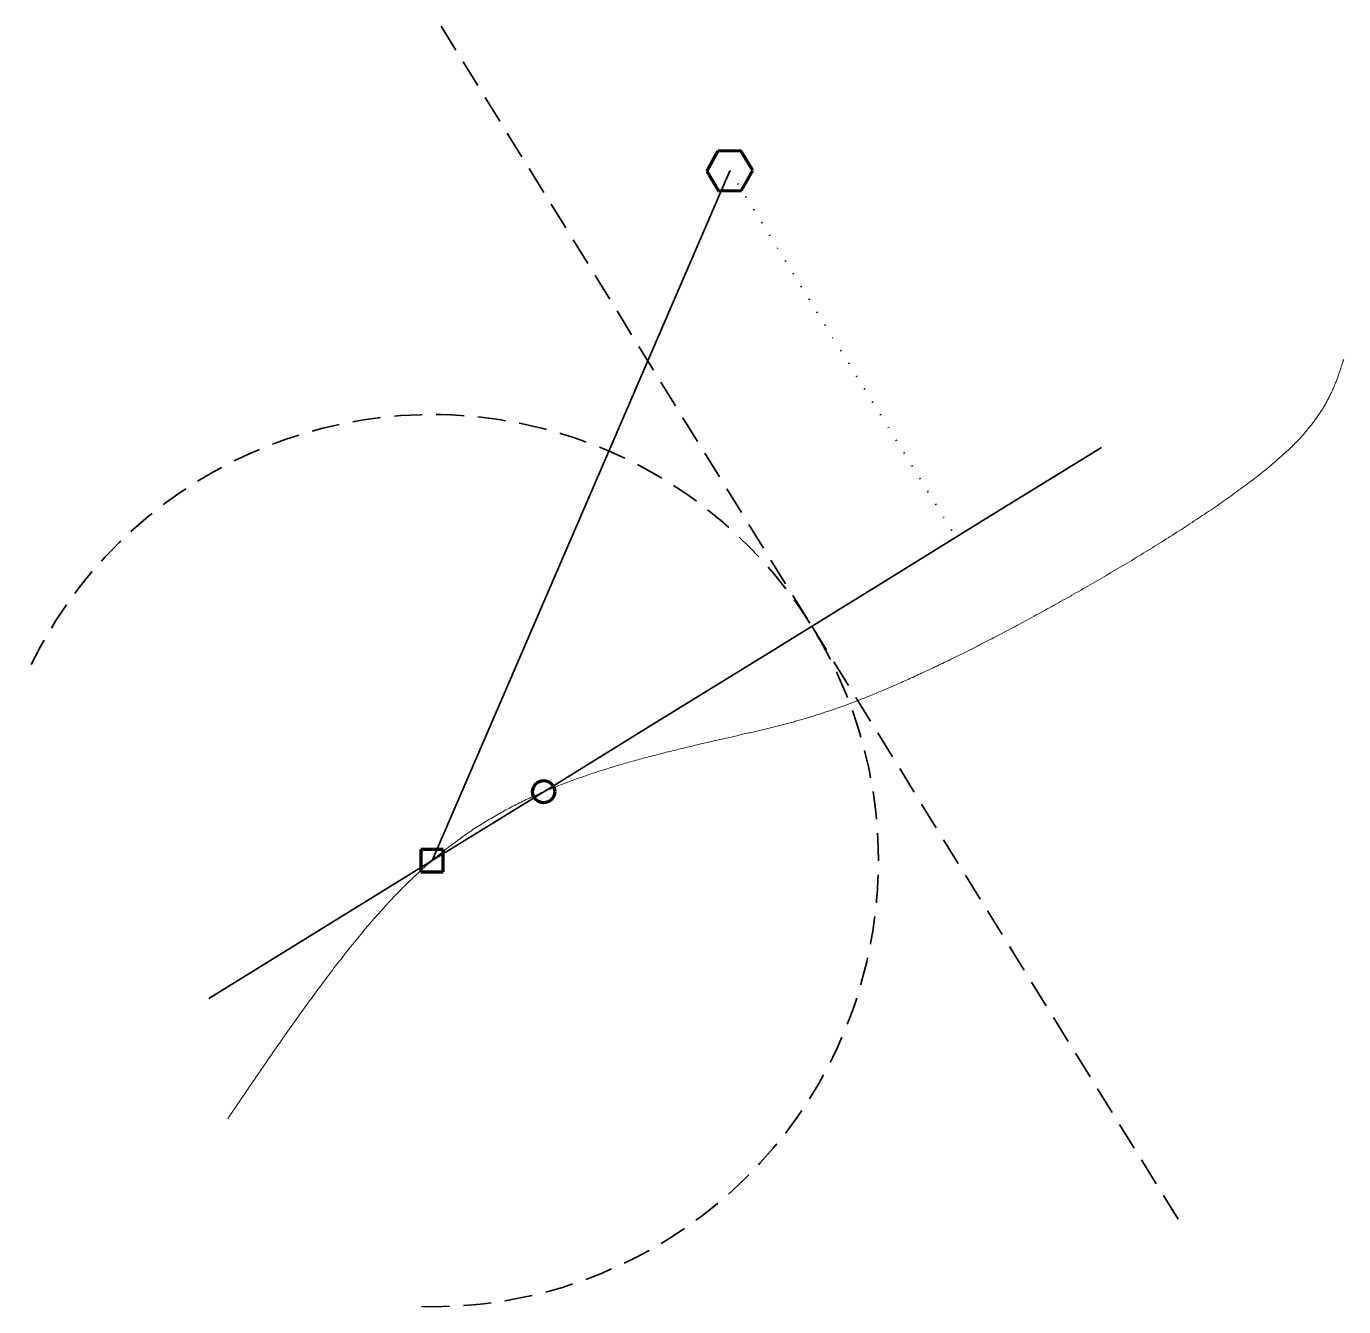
# Model space of a CAD drawing. Header units: millimetres. Extents: x -78 to 40, y -12 to 103.
import ezdxf

# ---------------------------------------------------------------- set-up
doc = ezdxf.new("R2010")
doc.units = ezdxf.units.MM
doc.header["$LTSCALE"] = 5
for name, pattern in [('AUSGEZOGEN', [0]), ('DASHED', [0.75, 0.5, -0.25]), ('DOT', [0.25, 0, -0.25])]:
    doc.linetypes.add(name, pattern=pattern)
doc.layers.add('Layer1', color=7, linetype='Continuous')

msp = doc.modelspace()

# ---------------------------------------------------------------- linework, layer by layer
at = {"layer": 'Layer1', "color": 7, "linetype": 'DASHED', "lineweight": 35}
for p, q in [((-40.87, 102.96), (-7.65, 49.16)), ((-7.65, 49.16), (25.57, -4.65))]:
    msp.add_line(p, q, dxfattribs=at)
at = {"layer": 'Layer1', "color": 7, "linetype": 'AUSGEZOGEN', "lineweight": 100}
for p, q in [((-16.06, 91.77), (-17.06, 89.96)), ((-14, 91.8), (-16.06, 91.77)), ((-12.94, 90.04), (-14, 91.8)), ((-17.06, 89.96), (-16, 88.2)), ((-13.94, 88.23), (-12.94, 90.04)), ((-16, 88.2), (-13.94, 88.23))]:
    msp.add_line(p, q, dxfattribs=at)
at = {"layer": 'Layer1', "color": 7, "linetype": 'AUSGEZOGEN', "lineweight": 35}
for p, q in [((-15, 90), (-41.68, 28.14)), ((8.32, 59.02), (18.33, 65.19)), ((-1.68, 52.84), (8.32, 59.02)), ((-11.68, 46.67), (-1.68, 52.84)), ((-21.68, 40.49), (-11.68, 46.67)), ((-31.68, 34.32), (-21.68, 40.49)), ((-41.68, 28.14), (-31.68, 34.32)), ((-51.69, 21.97), (-41.68, 28.14)), ((-61.69, 15.79), (-51.69, 21.97))]:
    msp.add_line(p, q, dxfattribs=at)
at = {"layer": 'Layer1', "color": 7, "linetype": 'DOT', "lineweight": 35}
msp.add_line((-15, 90), (5.29, 57.14), dxfattribs=at)
at = {"layer": 'Layer1', "color": 7, "linetype": 'AUSGEZOGEN', "lineweight": 70}
for p, q in [((-40.68, 29.14), (-42.68, 29.14)), ((-42.68, 29.14), (-42.68, 27.14)), ((-40.68, 27.14), (-40.68, 29.14)), ((-42.68, 27.14), (-40.68, 27.14))]:
    msp.add_line(p, q, dxfattribs=at)
at = {"layer": 'Layer1', "color": 7, "linetype": 'AUSGEZOGEN', "lineweight": 0}
msp.add_lwpolyline([(-60, 5), (-59.85, 5.22), (-59.7, 5.44), (-59.55, 5.66), (-59.4, 5.88), (-59.25, 6.1), (-59.1, 6.32), (-58.95, 6.55), (-58.8, 6.77), (-58.65, 6.99), (-58.5, 7.21), (-58.35, 7.43), (-58.2, 7.65), (-58.05, 7.87), (-57.9, 8.09), (-57.75, 8.31), (-57.6, 8.52), (-57.45, 8.74), (-57.3, 8.96), (-57.15, 9.18), (-57, 9.4), (-56.85, 9.62), (-56.71, 9.83), (-56.56, 10.05), (-56.41, 10.27), (-56.26, 10.49), (-56.11, 10.7), (-55.96, 10.92), (-55.81, 11.13), (-55.66, 11.35), (-55.51, 11.56), (-55.36, 11.78), (-55.21, 11.99), (-55.06, 12.21), (-54.91, 12.42), (-54.76, 12.63), (-54.61, 12.85), (-54.46, 13.06), (-54.31, 13.27), (-54.16, 13.48), (-54.02, 13.69), (-53.87, 13.9), (-53.72, 14.11), (-53.57, 14.32), (-53.42, 14.53), (-53.27, 14.73), (-53.12, 14.94), (-52.97, 15.15), (-52.82, 15.35), (-52.67, 15.56), (-52.52, 15.76), (-52.38, 15.97), (-52.23, 16.17), (-52.08, 16.37), (-51.93, 16.57), (-51.78, 16.77), (-51.63, 16.97), (-51.48, 17.17), (-51.34, 17.37), (-51.19, 17.57), (-51.04, 17.77), (-50.89, 17.96), (-50.74, 18.16), (-50.59, 18.35), (-50.45, 18.55), (-50.3, 18.74), (-50.15, 18.93), (-50, 19.12), (-49.85, 19.31), (-49.7, 19.5), (-49.56, 19.69), (-49.41, 19.88), (-49.26, 20.07), (-49.11, 20.25), (-48.97, 20.44), (-48.82, 20.62), (-48.67, 20.8), (-48.52, 20.98), (-48.37, 21.16), (-48.23, 21.34), (-48.08, 21.52), (-47.93, 21.7), (-47.79, 21.88), (-47.64, 22.05), (-47.49, 22.22), (-47.34, 22.4), (-47.2, 22.57), (-47.05, 22.74), (-46.9, 22.91), (-46.76, 23.08), (-46.61, 23.24), (-46.46, 23.41), (-46.32, 23.58), (-46.17, 23.74), (-46.02, 23.9), (-45.88, 24.06), (-45.73, 24.22), (-45.58, 24.38), (-45.44, 24.54), (-45.29, 24.69), (-45.15, 24.85), (-45, 25), (-44.85, 25.15), (-44.71, 25.3), (-44.56, 25.45), (-44.42, 25.6), (-44.27, 25.75), (-44.13, 25.89), (-43.98, 26.03), (-43.83, 26.18), (-43.69, 26.32), (-43.54, 26.46), (-43.4, 26.6), (-43.25, 26.73), (-43.11, 26.87), (-42.96, 27), (-42.82, 27.14), (-42.67, 27.27), (-42.53, 27.4), (-42.38, 27.53), (-42.24, 27.66), (-42.09, 27.79), (-41.95, 27.91), (-41.8, 28.04), (-41.66, 28.16), (-41.51, 28.29), (-41.37, 28.41), (-41.22, 28.53), (-41.08, 28.65), (-40.93, 28.77), (-40.79, 28.88), (-40.64, 29), (-40.5, 29.12), (-40.35, 29.23), (-40.2, 29.34), (-40.06, 29.46), (-39.91, 29.57), (-39.77, 29.68), (-39.62, 29.78), (-39.48, 29.89), (-39.33, 30), (-39.18, 30.1), (-39.04, 30.21), (-38.89, 30.31), (-38.75, 30.42), (-38.6, 30.52), (-38.45, 30.62), (-38.31, 30.72), (-38.16, 30.82), (-38.02, 30.92), (-37.87, 31.01), (-37.72, 31.11), (-37.57, 31.2), (-37.43, 31.3), (-37.28, 31.39), (-37.13, 31.48), (-36.99, 31.58), (-36.84, 31.67), (-36.69, 31.76), (-36.54, 31.85), (-36.4, 31.93), (-36.25, 32.02), (-36.1, 32.11), (-35.95, 32.19), (-35.8, 32.28), (-35.65, 32.36), (-35.5, 32.45), (-35.36, 32.53), (-35.21, 32.61), (-35.06, 32.69), (-34.91, 32.77), (-34.76, 32.85), (-34.61, 32.93), (-34.46, 33.01), (-34.31, 33.09), (-34.16, 33.16), (-34.01, 33.24), (-33.85, 33.31), (-33.7, 33.39), (-33.55, 33.46), (-33.4, 33.54), (-33.25, 33.61), (-33.1, 33.68), (-32.94, 33.75), (-32.79, 33.82), (-32.64, 33.89), (-32.49, 33.96), (-32.33, 34.03), (-32.18, 34.1), (-32.02, 34.17), (-31.87, 34.24), (-31.72, 34.3), (-31.56, 34.37), (-31.41, 34.43), (-31.25, 34.5), (-31.1, 34.56), (-30.94, 34.63), (-30.78, 34.69), (-30.63, 34.75), (-30.47, 34.82), (-30.31, 34.88), (-30.16, 34.94), (-30, 35), (-29.84, 35.06), (-29.68, 35.12), (-29.53, 35.18), (-29.37, 35.24), (-29.21, 35.3), (-29.05, 35.36), (-28.89, 35.41), (-28.73, 35.47), (-28.57, 35.53), (-28.41, 35.59), (-28.25, 35.64), (-28.09, 35.7), (-27.93, 35.75), (-27.77, 35.81), (-27.61, 35.86), (-27.45, 35.92), (-27.28, 35.97), (-27.12, 36.02), (-26.96, 36.08), (-26.8, 36.13), (-26.64, 36.18), (-26.48, 36.23), (-26.31, 36.28), (-26.15, 36.33), (-25.99, 36.38), (-25.83, 36.43), (-25.67, 36.48), (-25.5, 36.53), (-25.34, 36.58), (-25.18, 36.63), (-25.02, 36.68), (-24.86, 36.73), (-24.69, 36.77), (-24.53, 36.82), (-24.37, 36.87), (-24.21, 36.92), (-24.05, 36.96), (-23.88, 37.01), (-23.72, 37.05), (-23.56, 37.1), (-23.4, 37.14), (-23.24, 37.19), (-23.08, 37.23), (-22.92, 37.28), (-22.76, 37.32), (-22.6, 37.36), (-22.44, 37.4), (-22.28, 37.45), (-22.12, 37.49), (-21.96, 37.53), (-21.8, 37.57), (-21.64, 37.61), (-21.48, 37.66), (-21.32, 37.7), (-21.16, 37.74), (-21, 37.78), (-20.84, 37.82), (-20.69, 37.86), (-20.53, 37.9), (-20.37, 37.94), (-20.22, 37.97), (-20.06, 38.01), (-19.9, 38.05), (-19.75, 38.09), (-19.59, 38.13), (-19.44, 38.16), (-19.28, 38.2), (-19.13, 38.24), (-18.98, 38.28), (-18.82, 38.31), (-18.67, 38.35), (-18.52, 38.38), (-18.37, 38.42), (-18.22, 38.46), (-18.07, 38.49), (-17.92, 38.53), (-17.77, 38.56), (-17.62, 38.6), (-17.47, 38.63), (-17.32, 38.67), (-17.17, 38.7), (-17.03, 38.73), (-16.88, 38.77), (-16.73, 38.8), (-16.59, 38.83), (-16.45, 38.87), (-16.3, 38.9), (-16.16, 38.93), (-16.02, 38.97), (-15.87, 39), (-15.73, 39.03), (-15.59, 39.06), (-15.45, 39.09), (-15.31, 39.13), (-15.17, 39.16), (-15.04, 39.19), (-14.9, 39.22), (-14.76, 39.25), (-14.63, 39.28), (-14.49, 39.31), (-14.36, 39.34), (-14.23, 39.37), (-14.09, 39.41), (-13.96, 39.44), (-13.83, 39.47), (-13.7, 39.5), (-13.57, 39.53), (-13.44, 39.56), (-13.31, 39.59), (-13.19, 39.61), (-13.06, 39.64), (-12.93, 39.67), (-12.81, 39.7), (-12.68, 39.73), (-12.56, 39.76), (-12.43, 39.79), (-12.31, 39.82), (-12.19, 39.85), (-12.07, 39.88), (-11.94, 39.91), (-11.82, 39.94), (-11.7, 39.97), (-11.58, 40), (-11.46, 40.03), (-11.34, 40.06), (-11.22, 40.09), (-11.1, 40.12), (-10.98, 40.15), (-10.87, 40.18), (-10.75, 40.21), (-10.63, 40.24), (-10.51, 40.27), (-10.4, 40.3), (-10.28, 40.33), (-10.16, 40.36), (-10.05, 40.39), (-9.93, 40.42), (-9.82, 40.45), (-9.7, 40.48), (-9.59, 40.51), (-9.47, 40.54), (-9.36, 40.57), (-9.24, 40.6), (-9.13, 40.64), (-9.01, 40.67), (-8.9, 40.7), (-8.78, 40.73), (-8.67, 40.76), (-8.55, 40.8), (-8.44, 40.83), (-8.32, 40.86), (-8.21, 40.9), (-8.09, 40.93), (-7.98, 40.97), (-7.86, 41), (-7.75, 41.03), (-7.63, 41.07), (-7.52, 41.1), (-7.4, 41.14), (-7.29, 41.18), (-7.17, 41.21), (-7.06, 41.25), (-6.94, 41.29), (-6.82, 41.32), (-6.71, 41.36), (-6.59, 41.4), (-6.47, 41.44), (-6.36, 41.47), (-6.24, 41.51), (-6.12, 41.55), (-6, 41.59), (-5.88, 41.63), (-5.76, 41.67), (-5.64, 41.71), (-5.53, 41.76), (-5.4, 41.8), (-5.28, 41.84), (-5.16, 41.88), (-5.04, 41.93), (-4.92, 41.97), (-4.8, 42.01), (-4.67, 42.06), (-4.55, 42.1), (-4.43, 42.15), (-4.3, 42.2), (-4.18, 42.24), (-4.05, 42.29), (-3.92, 42.34), (-3.8, 42.39), (-3.67, 42.44), (-3.54, 42.49), (-3.41, 42.54), (-3.28, 42.59), (-3.15, 42.64), (-3.02, 42.69), (-2.89, 42.74), (-2.75, 42.79), (-2.62, 42.85), (-2.49, 42.9), (-2.35, 42.96), (-2.21, 43.01), (-2.08, 43.07), (-1.94, 43.12), (-1.8, 43.18), (-1.66, 43.24), (-1.52, 43.3), (-1.38, 43.36), (-1.24, 43.42), (-1.1, 43.48), (-0.95, 43.54), (-0.81, 43.6), (-0.66, 43.66), (-0.52, 43.73), (-0.37, 43.79), (-0.22, 43.86), (-0.07, 43.92), (0.08, 43.99), (0.23, 44.05), (0.38, 44.12), (0.53, 44.19), (0.68, 44.25), (0.84, 44.32), (0.99, 44.39), (1.14, 44.46), (1.3, 44.53), (1.46, 44.6), (1.61, 44.68), (1.77, 44.75), (1.93, 44.82), (2.09, 44.9), (2.25, 44.97), (2.41, 45.05), (2.57, 45.12), (2.73, 45.2), (2.9, 45.27), (3.06, 45.35), (3.23, 45.43), (3.39, 45.51), (3.56, 45.59), (3.72, 45.67), (3.89, 45.75), (4.06, 45.83), (4.23, 45.91), (4.4, 45.99), (4.57, 46.07), (4.74, 46.16), (4.91, 46.24), (5.08, 46.33), (5.25, 46.41), (5.43, 46.5), (5.6, 46.58), (5.78, 46.67), (5.95, 46.76), (6.13, 46.84), (6.31, 46.93), (6.48, 47.02), (6.66, 47.11), (6.84, 47.2), (7.02, 47.29), (7.2, 47.38), (7.38, 47.48), (7.56, 47.57), (7.74, 47.66), (7.92, 47.75), (8.11, 47.85), (8.29, 47.94), (8.48, 48.04), (8.66, 48.14), (8.85, 48.23), (9.03, 48.33), (9.22, 48.43), (9.4, 48.52), (9.59, 48.62), (9.78, 48.72), (9.97, 48.82), (10.16, 48.92), (10.35, 49.02), (10.54, 49.12), (10.73, 49.23), (10.92, 49.33), (11.11, 49.43), (11.31, 49.53), (11.5, 49.64), (11.69, 49.74), (11.89, 49.85), (12.08, 49.95), (12.28, 50.06), (12.47, 50.17), (12.67, 50.27), (12.87, 50.38), (13.06, 50.49), (13.26, 50.6), (13.46, 50.71), (13.66, 50.82), (13.86, 50.93), (14.06, 51.04), (14.26, 51.15), (14.46, 51.26), (14.66, 51.37), (14.86, 51.49), (15.06, 51.6), (15.26, 51.72), (15.47, 51.83), (15.67, 51.94), (15.87, 52.06), (16.08, 52.18), (16.28, 52.29), (16.49, 52.41), (16.69, 52.53), (16.9, 52.64), (17.1, 52.76), (17.31, 52.88), (17.52, 53), (17.72, 53.12), (17.93, 53.24), (18.13, 53.36), (18.34, 53.48), (18.55, 53.6), (18.76, 53.72), (18.96, 53.84), (19.17, 53.97), (19.38, 54.09), (19.58, 54.21), (19.79, 54.33), (20, 54.46), (20.2, 54.58), (20.41, 54.7), (20.62, 54.83), (20.82, 54.95), (21.03, 55.07), (21.24, 55.2), (21.44, 55.32), (21.65, 55.45), (21.85, 55.57), (22.06, 55.7), (22.26, 55.82), (22.47, 55.95), (22.67, 56.07), (22.88, 56.2), (23.08, 56.33), (23.28, 56.45), (23.48, 56.58), (23.69, 56.7), (23.89, 56.83), (24.09, 56.96), (24.29, 57.08), (24.49, 57.21), (24.69, 57.33), (24.88, 57.46), (25.08, 57.59), (25.28, 57.71), (25.48, 57.84), (25.67, 57.97), (25.87, 58.09), (26.06, 58.22), (26.25, 58.34), (26.45, 58.47), (26.64, 58.6), (26.83, 58.72), (27.02, 58.85), (27.21, 58.97), (27.39, 59.1), (27.58, 59.22), (27.77, 59.35), (27.95, 59.47), (28.14, 59.6), (28.32, 59.72), (28.5, 59.85), (28.68, 59.97), (28.86, 60.1), (29.04, 60.22), (29.21, 60.34), (29.39, 60.47), (29.56, 60.59), (29.74, 60.71), (29.91, 60.83), (30.08, 60.96), (30.25, 61.08), (30.42, 61.2), (30.58, 61.32), (30.75, 61.44), (30.91, 61.56), (31.08, 61.68), (31.24, 61.8), (31.4, 61.92), (31.55, 62.04), (31.71, 62.16), (31.87, 62.27), (32.02, 62.39), (32.17, 62.51), (32.32, 62.63), (32.47, 62.74), (32.61, 62.86), (32.76, 62.97), (32.9, 63.09), (33.04, 63.2), (33.18, 63.32), (33.32, 63.43), (33.46, 63.54), (33.59, 63.65), (33.72, 63.77), (33.85, 63.88), (33.98, 63.99), (34.11, 64.1), (34.23, 64.21), (34.35, 64.31), (34.47, 64.42), (34.59, 64.53), (34.71, 64.64), (34.82, 64.74), (34.94, 64.85), (35.05, 64.95), (35.16, 65.06), (35.26, 65.16), (35.37, 65.26), (35.47, 65.37), (35.58, 65.47), (35.68, 65.57), (35.78, 65.67), (35.87, 65.77), (35.97, 65.87), (36.06, 65.97), (36.15, 66.07), (36.24, 66.17), (36.33, 66.27), (36.42, 66.37), (36.51, 66.46), (36.59, 66.56), (36.67, 66.66), (36.75, 66.75), (36.83, 66.85), (36.91, 66.94), (36.99, 67.04), (37.06, 67.13), (37.14, 67.23), (37.21, 67.32), (37.28, 67.41), (37.35, 67.5), (37.42, 67.6), (37.49, 67.69), (37.55, 67.78), (37.62, 67.87), (37.68, 67.96), (37.74, 68.05), (37.81, 68.14), (37.87, 68.23), (37.92, 68.32), (37.98, 68.41), (38.04, 68.5), (38.09, 68.58), (38.15, 68.67), (38.2, 68.76), (38.25, 68.85), (38.31, 68.93), (38.36, 69.02), (38.41, 69.1), (38.45, 69.19), (38.5, 69.28), (38.55, 69.36), (38.59, 69.45), (38.64, 69.53), (38.68, 69.61), (38.72, 69.7), (38.77, 69.78), (38.81, 69.87), (38.85, 69.95), (38.89, 70.03), (38.93, 70.12), (38.97, 70.2), (39, 70.28), (39.04, 70.36), (39.08, 70.45), (39.11, 70.53), (39.15, 70.61), (39.18, 70.69), (39.22, 70.77), (39.25, 70.85), (39.28, 70.93), (39.31, 71.01), (39.35, 71.09), (39.38, 71.18), (39.41, 71.26), (39.44, 71.34), (39.47, 71.42), (39.5, 71.5), (39.53, 71.58), (39.55, 71.66), (39.58, 71.73), (39.61, 71.81), (39.64, 71.89), (39.67, 71.97), (39.69, 72.05), (39.72, 72.13), (39.75, 72.21), (39.77, 72.29), (39.8, 72.37), (39.82, 72.45), (39.85, 72.53), (39.88, 72.6), (39.9, 72.68), (39.93, 72.76), (39.95, 72.84), (39.98, 72.92), (40, 73), (40.03, 73.08)], dxfattribs=at)
at = {"layer": 'Layer1', "color": 7, "linetype": 'AUSGEZOGEN', "lineweight": 70}
msp.add_circle((-31.68, 34.32), 1, dxfattribs=at)
at = {"layer": 'Layer1', "color": 7, "linetype": 'DASHED', "lineweight": 35}
msp.add_arc((-41.68, 28.14), 40, 268.6458, 155.4086, dxfattribs=at)

doc.saveas('drawing.dxf')
